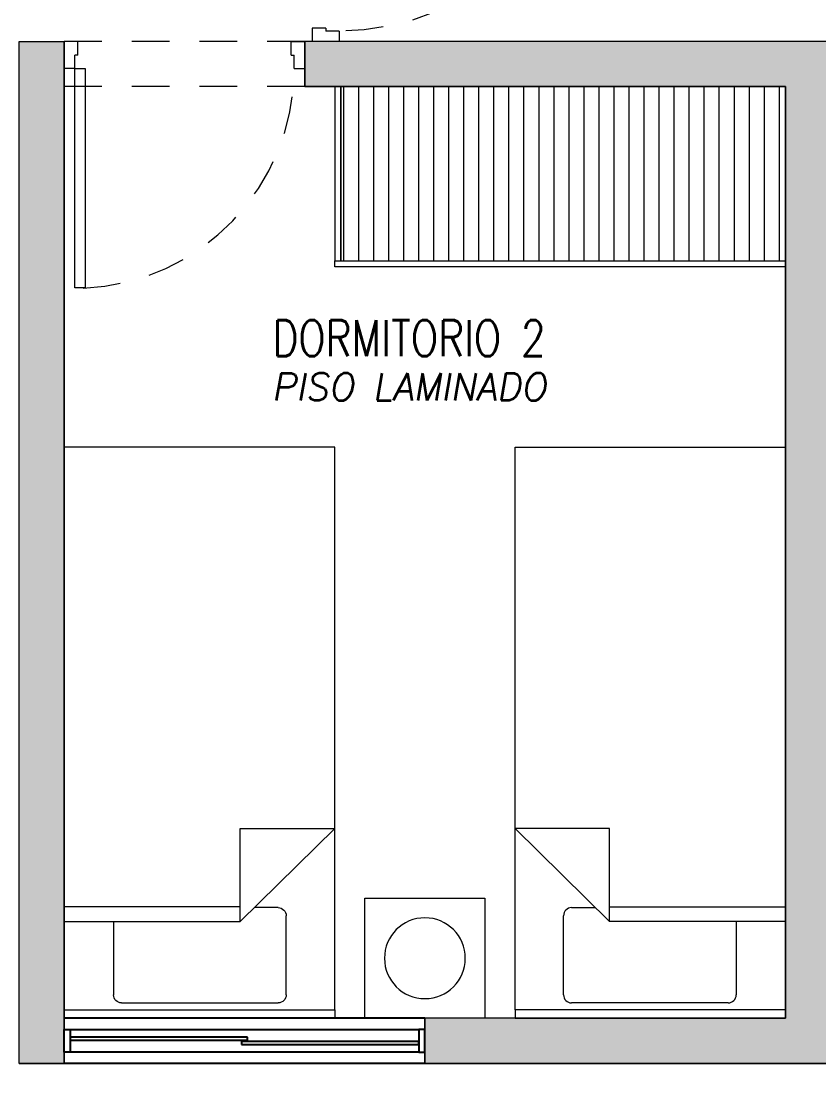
# Model space of a CAD drawing. Header units: millimetres. Extents: x -3 to 53, y -110 to 39.
# Drawn here: x 17.508 to 20.16, y -54.661 to -51.091 of the extents above; entities that cross this region are included whole.
import ezdxf
from ezdxf.enums import TextEntityAlignment as Align

# ---------------------------------------------------------------- set-up
doc = ezdxf.new("R2010")
doc.units = ezdxf.units.MM
doc.linetypes.add('HIDDEN2', pattern=[0.1875, 0.125, -0.0625])
for name, color, linetype in [('A-EST HATCH', 8, 'Continuous'), ('A-EST PLACAS', 8, 'Continuous'), ('A-EST VIGAS', 8, 'HIDDEN2'), ('A-MURO BAJO', 8, 'Continuous'), ('A-TEXTO-ACABADO PISO', 8, 'Continuous'), ('DLP_MOBILIARIO', 8, 'Continuous'), ('DLP_MOBILIARIO FIJO', 8, 'Continuous'), ('DLP_TEXTO AMBIENTE', 8, 'Continuous')]:
    doc.layers.add(name, color=color, linetype=linetype)
doc.layers.add('A-MUROS', color=8, linetype='Continuous', lineweight=30)
doc.styles.add('ROMANS', font='ROMANS.shx', dxfattribs={"oblique": 10})

# ---------------------------------------------------------------- blocks, each defined once
blk = doc.blocks.new('EST.P11')
at = {"layer": 'A-EST HATCH', "lineweight": 0}
h = blk.add_hatch(color=8, dxfattribs=at)
h.dxf.hatch_style = 1
h.paths.add_polyline_path([(10.5, -2.74), (10.5, 3.375), (12.15, 3.375), (12.15, 3.525), (10.35, 3.525), (10.35, 2.65), (8.85, 2.65), (8.85, 3.15), (8.7, 3.15), (8.7, 2.5), (10.35, 2.5), (10.35, -2.74)])
h.paths.add_polyline_path([(18.45, 7.325), (20.05, 7.325), (20.05, 10.425), (18.85, 10.425), (18.85, 10.575), (20.2, 10.575), (20.2, 7.175), (18.45, 7.175)])
h.paths.add_polyline_path([(17.65, 10.575), (17.5, 10.575), (17.5, 7.175), (17.65, 7.175)])
h.paths.add_polyline_path([(11.85, 11.05), (11.85, 10.9), (12, 10.9), (12, 7.825), (12.15, 7.825), (12.15, 11.05)])
h.paths.add_polyline_path([(22.45, 4.725), (13.05, 4.725), (13.05, 4.875), (16.6, 4.875), (16.6, 6.275), (16.8, 6.275), (16.8, 4.875), (19.7, 4.875), (19.7, 6.275), (19.85, 6.275), (19.85, 4.875), (22.25, 4.875), (22.25, 6.125), (20.6, 6.125), (20.6, 6.275), (22.875, 6.275), (22.875, 6.125), (22.45, 6.125)])
h.paths.add_polyline_path([(15.1, 10.425), (15.1, 7.325), (16.7, 7.325), (16.7, 7.175), (14.95, 7.175), (14.95, 10.575), (16.3, 10.575), (16.3, 10.425)])
h.paths.add_polyline_path([(10.35, 5.75), (8.7, 5.75), (8.7, 5.1), (8.85, 5.1), (8.85, 5.6), (10.35, 5.6), (10.35, 4.725), (12.15, 4.725), (12.15, 4.875), (10.5, 4.875), (10.5, 10.99), (10.35, 10.99)])
h.paths.add_polyline_path([(5.85, 10.9), (5.25, 10.9), (5.25, 11.05), (6, 11.05), (6, 7.65), (4.85, 7.65), (4.85, 7.8), (5.85, 7.8)])
h.paths.add_polyline_path([(4.05, 11.05), (4.05, 7.65), (3.9, 7.65), (3.9, 11.05)])
h.paths.add_polyline_path([(3.1, 7.8), (1.5, 7.8), (1.5, 10.9), (2.7, 10.9), (2.7, 11.05), (1.35, 11.05), (1.35, 7.65), (3.1, 7.65)])
h.paths.add_polyline_path([(4.05, -2.8), (4.05, 0.6), (3.9, 0.6), (3.9, -2.8)])
h.paths.add_polyline_path([(3.1, 0.45), (1.5, 0.45), (1.5, -2.65), (2.7, -2.65), (2.7, -2.8), (1.35, -2.8), (1.35, 0.6), (3.1, 0.6)])
h.paths.add_polyline_path([(8.7, -0.35), (8.85, -0.35), (8.85, -2.65), (9, -2.65), (9, -2.8), (8.7, -2.8)])
h.paths.add_polyline_path([(18.45, 0.925), (20.05, 0.925), (20.05, -2.175), (18.85, -2.175), (18.85, -2.325), (20.2, -2.325), (20.2, 1.075), (18.45, 1.075)])
h.paths.add_polyline_path([(17.65, -2.325), (17.5, -2.325), (17.5, 1.075), (17.65, 1.075)])
h.paths.add_polyline_path([(12.15, -2.8), (11.85, -2.8), (11.85, -2.65), (12, -2.65), (12, 0.425), (12.15, 0.425)])
h.paths.add_polyline_path([(15.1, -2.175), (15.1, 0.925), (16.7, 0.925), (16.7, 1.075), (14.95, 1.075), (14.95, -2.325), (16.3, -2.325), (16.3, -2.175)])
h.paths.add_polyline_path([(6, -2.8), (6, 0.6), (4.85, 0.6), (4.85, 0.45), (5.85, 0.45), (5.85, -2.65), (5.25, -2.65), (5.25, -2.8)])
h.paths.add_polyline_path([(3.0968, 5.55), (2.95, 5.55), (2.95, 6.75), (5.1, 6.75), (5.1, 6.6), (4.65, 6.6), (4.65, 5), (4.45, 5), (4.45, 6.6), (3.1, 6.6), (3.1, 5.55)], flags=17)
h.paths.add_polyline_path([(3.0968, 2.7), (2.95, 2.7), (2.95, 1.5), (5.1, 1.5), (5.1, 1.65), (4.65, 1.65), (4.65, 3.25), (4.45, 3.25), (4.45, 1.65), (3.1, 1.65), (3.1, 2.7)], flags=17)
h.paths.add_polyline_path([(8.8501, 4.2), (6, 4.2), (6, 6.75), (5.85, 6.75), (5.85, 4.2), (3.1, 4.2), (3.1, 4.8), (2.95, 4.8), (2.95, 4.2), (0.15, 4.2), (0.15, 8.25), (0, 8.25), (0, 0), (0.15, 0), (0.15, 4.05), (2.95, 4.05), (2.95, 3.45), (3.1, 3.45), (3.1, 4.05), (5.85, 4.05), (5.85, 1.5), (6, 1.5), (6, 4.05), (8.8501, 4.05)])
h.paths.add_polyline_path([(8.7, 11.05), (8.7, 8.6), (8.85, 8.6), (8.85, 10.9), (9, 10.9), (9, 11.05)])
h.paths.add_polyline_path([(22.9, 4.725), (25, 4.725), (25, 4.875), (23.05, 4.875), (23.05, 8.575), (25, 8.575), (25, 8.725), (23.05, 8.725), (23.05, 10.575), (22.2, 10.575), (22.2, 10.425), (22.9, 10.425)])
h.paths.add_polyline_path([(26.7, 4.725), (26.85, 4.725), (26.85, 8.725), (26.7, 8.725)])
h.paths.add_polyline_path([(47.1, 1.5), (45.2, 1.5), (45.2, 1.65), (46.95, 1.65), (46.95, 4.05), (41.1999, 4.05), (41.1999, 4.2), (46.95, 4.2), (46.95, 6.6), (45.2, 6.6), (45.2, 6.75), (47.1, 6.75)])
h.paths.add_polyline_path([(24.05, 3.525), (25.9, 3.525), (25.9, 3.375), (24.05, 3.375)], flags=17)
h.paths.add_polyline_path([(21.05, 1.975), (21.05, 2.125), (22.85, 2.125), (22.85, 3.375), (20.3, 3.375), (20.3, 1.975), (20.15, 1.975), (20.15, 3.375), (16.8, 3.375), (16.8, 1.975), (16.6, 1.975), (16.6, 3.375), (13.05, 3.375), (13.05, 3.525), (23.05, 3.525), (23.05, 1.975)])
h.paths.add_polyline_path([(23.05, 1.95), (23.05, -1.775), (26.7, -1.775), (26.7, 0.875), (24.35, 0.875), (24.35, 1.425), (24.05, 1.425), (24.05, 1.575), (24.5, 1.575), (24.5, 1.025), (26.7, 1.025), (26.7, 3.525), (26.85, 3.525), (26.85, -1.925), (23.05, -1.925), (23.05, -2.325), (22.2, -2.325), (22.2, -2.175), (22.9, -2.175), (22.9, 1.95)])
h.paths.add_polyline_path([(43.75, 7.8), (45.35, 7.8), (45.35, 7.6), (43.75, 7.6)])
h.paths.add_polyline_path([(43.75, 0.65), (45.35, 0.65), (45.35, 0.45), (43.75, 0.45)])
h.paths.add_polyline_path([(30.85, 2.375), (30.85, 3.525), (29.75, 3.525), (29.75, 2.375), (29.9, 2.375), (29.9, 3.375), (30.75, 3.375), (30.75, 2.375)])
h.paths.add_polyline_path([(39.5497, 4.875), (39.5497, 4.725), (39.7, 4.725), (39.7, 5.6), (41.1999, 5.6), (41.1999, 5.1009), (41.35, 5.1009), (41.35, 5.75), (39.7, 5.75), (39.7, 7.75), (39.55, 7.75), (39.55, 4.875)])
edge = h.paths.add_edge_path()
edge.add_line((30.85, 4.725), (30.85, 4.875))
edge.add_line((30.85, 4.875), (30.85, 5.875))
edge.add_line((30.85, 5.875), (30.75, 5.875))
edge.add_line((30.75, 5.875), (30.75, 4.875))
edge.add_line((30.75, 4.875), (30.35, 4.875))
edge.add_line((30.35, 4.875), (30.35, 5.875))
edge.add_line((30.35, 5.875), (30.2, 5.875))
edge.add_line((30.2, 5.875), (30.2, 4.725))
edge.add_line((30.2, 4.725), (30.85, 4.725))
h.paths.add_polyline_path([(33.45, 5.55), (33.45, 4.95), (33.25, 4.95), (33.25, 5.55), (33.3, 5.55), (33.3, 7.7501), (33.45, 7.7501)])
h.paths.add_polyline_path([(33.45, 2.7), (33.45, 3.3), (33.25, 3.3), (33.25, 2.7), (33.3, 2.7), (33.3, 0.4999), (33.45, 0.4999)])
at = {"layer": 'A-EST PLACAS', "color": 8, "lineweight": 0}
for points in [[(17.65, -2.325), (17.5, -2.325), (17.5, 1.075), (17.65, 1.075)], [(18.45, 0.925), (20.05, 0.925), (20.05, -2.175), (18.85, -2.175), (18.85, -2.325), (20.2, -2.325), (20.2, 1.075), (18.45, 1.075)]]:
    blk.add_lwpolyline(points, close=True, dxfattribs=at)
at = {"layer": 'A-EST VIGAS', "color": 8, "lineweight": 0}
for p, q in [((18.45, 1.075), (17.65, 1.075)), ((18.45, 0.925), (17.65, 0.925)), ((17.65, -2.325), (18.85, -2.325))]:
    blk.add_line(p, q, dxfattribs=at)
blk = doc.blocks.new('TEXTO AMBIENTES P11')
at = {"layer": 'A-TEXTO-ACABADO PISO', "color": 8, "lineweight": 0, "insert": (17.4471, -11.0788), "char_height": 0.09, "attachment_point": 2, "rotation": 0, "style": 'ROMANS'}
blk.add_mtext_dynamic_manual_height_columns('PISO LAMINADO', width=1.20225, gutter_width=12.5, heights=[0], dxfattribs=at)
at = {"layer": 'DLP_TEXTO AMBIENTE', "color": 8, "lineweight": 0, "style": 'ROMANS', "width": 0.8}
blk.add_text('DORMITORIO 2', height=0.12, dxfattribs=at).set_placement((17.4473, -11.0219), align=Align.CENTER)
blk = doc.blocks.new('1 PLAZA')
at = {"color": 8, "lineweight": 0}
for p, q in [((-0.2592, -0.0513), (0.2619, -0.0513)), ((-0.2859, -0.3221), (-0.2859, -0.0781)), ((0.2887, -0.0781), (0.2887, -0.3415)), ((-0.45, -0.3221), (0.1356, -0.3221)), ((0.45, -0.6318), (0.1356, -0.3221)), ((0.1356, -0.3221), (0.1356, -0.6318)), ((0.1356, -0.371), (-0.45, -0.371)), ((0.2619, -0.3683), (0.1825, -0.3683)), ((0.1356, -0.6318), (0.45, -0.6318))]:
    blk.add_line(p, q, dxfattribs=at)
at = {"color": 8, "lineweight": 0, "extrusion": (4.49068e-08, -3.60286e-08, 1), "elevation": 0}
blk.add_lwpolyline([(-0.45, -0.0287), (0.45, -0.0287), (0.45, 0), (-0.45, 0)], close=True, dxfattribs=at)
at = {"color": 8, "lineweight": 0}
blk.add_lwpolyline([(-0.45, -1.9), (-0.45, -0.0287), (0.45, -0.0287), (0.45, -1.9)], close=True, dxfattribs=at)
for centre, start, end in [((-0.2592, -0.0781), 90, 180), ((0.2619, -0.0781), 0, 90), ((0.2619, -0.3415), 270, 0)]:
    blk.add_arc(centre, 0.0267, start, end, dxfattribs=at)
blk = doc.blocks.new('VELADOR')
at = {"color": 8, "lineweight": 0}
blk.add_lwpolyline([(0, 0.4), (0, 0), (0.4, 0), (0.4, 0.4)], close=True, dxfattribs=at)
blk.add_circle((0.2, 0.2), 0.1344, dxfattribs=at)
blk = doc.blocks.new('*U143')
at = {"color": 8, "lineweight": 0}
for p, q in [((0.01, 0.855), (0.01, 0.9)), ((0.1, 0.865), (0.1, 0.9)), ((0.1, 0.865), (0.055, 0.865)), ((0.055, 0.855), (0.055, 0.865)), ((0.055, 0.855), (0.01, 0.855)), ((0.055, 0.045), (0.01, 0.045)), ((0.01, 0.045), (0.01, 0)), ((0.055, 0.045), (0.055, 0.035)), ((0.1, 0.035), (0.055, 0.035)), ((0.1, 0.035), (0.1, 0))]:
    blk.add_line(p, q, dxfattribs=at)
blk.add_lwpolyline([(0.93, 0.07), (0.93, 0.035), (0.1, 0.035), (0.1, 0.07)], close=True, dxfattribs=at)
at = {"color": 8, "linetype": 'HIDDEN2', "lineweight": 0}
blk.add_arc((0.0995, 0.0339), 0.8311, 2.2301, 89.9672, dxfattribs=at)
blk = doc.blocks.new('*U142')
at = {"color": 8, "lineweight": 0}
for p, q in [((0.01, 0.755), (0.01, 0.8)), ((0.1, 0.765), (0.1, 0.8)), ((0.055, 0.755), (0.01, 0.755)), ((0.1, 0.765), (0.055, 0.765)), ((0.055, 0.755), (0.055, 0.765)), ((0.055, 0.045), (0.01, 0.045)), ((0.01, 0.045), (0.01, 0)), ((0.055, 0.045), (0.055, 0.035)), ((0.1, 0.035), (0.055, 0.035)), ((0.1, 0.035), (0.1, 0))]:
    blk.add_line(p, q, dxfattribs=at)
blk.add_lwpolyline([(0.83, 0.07), (0.83, 0.035), (0.1, 0.035), (0.1, 0.07)], close=True, dxfattribs=at)
at = {"color": 8, "linetype": 'HIDDEN2', "lineweight": 0}
blk.add_arc((0.0996, 0.034), 0.731, 2.2301, 89.9672, dxfattribs=at)
blk = doc.blocks.new('VP.120')
at = {"layer": 'A-MURO BAJO'}
for p, q in [((0, 0), (1.2, 0)), ((0, -0.15), (1.2, -0.15))]:
    blk.add_line(p, q, dxfattribs=at)
at = {"layer": 'DLP_MOBILIARIO FIJO', "color": 251}
for p, q in [((0.02, -0.0375), (1.18, -0.0375)), ((1.18, -0.1125), (0.02, -0.1125))]:
    blk.add_line(p, q, dxfattribs=at)
at = {"layer": 'DLP_MOBILIARIO FIJO', "color": 6}
for points in [[(0, -0.1125), (0.02, -0.1125), (0.02, -0.0375), (0, -0.0375)], [(1.2, -0.1125), (1.18, -0.1125), (1.18, -0.0375), (1.2, -0.0375)]]:
    blk.add_lwpolyline(points, close=True, dxfattribs=at)
at = {"layer": 'DLP_MOBILIARIO FIJO', "elevation": 0}
for points in [[(0.61, -0.0625), (0.02, -0.0625), (0.02, -0.0725), (0.61, -0.0725)], [(0.59, -0.0875), (1.18, -0.0875), (1.18, -0.0775), (0.59, -0.0775)]]:
    blk.add_lwpolyline(points, close=True, dxfattribs=at)
blk = doc.blocks.new('DPTO 75_D11')
at = {"layer": 'DLP_MOBILIARIO FIJO', "lineweight": 0}
h = blk.add_hatch(dxfattribs=at)
h.set_pattern_fill('_USER', color=8, scale=0.05, angle=450, pattern_type=0)
h.set_pattern_definition([(90, (-38.52, -24.655035), (-0.05, 2e-17), [])])
h.paths.add_polyline_path([(7.9, -2.6), (6.42, -2.6), (6.42, -3.18), (7.9, -3.18)])
at = {"layer": 'A-MUROS', "color": 8, "lineweight": 0}
for p, q in [((5.35, -2.45), (5.5, -2.45)), ((5.5, -5.85), (5.5, -2.45)), ((6.3, -2.6), (6.3, -2.45)), ((8.05, -2.45), (6.3, -2.45)), ((7.9, -2.6), (6.3, -2.6)), ((7.9, -5.7), (7.9, -2.6)), ((6.7, -5.85), (6.7, -5.7)), ((7.9, -5.7), (6.7, -5.7)), ((5.35, -5.85), (5.5, -5.85)), ((8.05, -5.85), (6.7, -5.85))]:
    blk.add_line(p, q, dxfattribs=at)
at = {"layer": 'DLP_MOBILIARIO FIJO', "color": 8, "lineweight": 0, "elevation": 0}
for points in [[(6.42, -2.6), (6.4, -2.6), (6.4, -3.18), (6.42, -3.18)], [(7.9, -2.6), (6.42, -2.6), (6.42, -3.18), (7.9, -3.18)], [(6.4, -3.2), (6.4, -3.18), (7.9, -3.18), (7.9, -3.2)]]:
    blk.add_lwpolyline(points, close=True, dxfattribs=at)
at = {"color": 8, "lineweight": 0, "rotation": 180}
blk.add_blockref('VP.120', (6.7, -5.85, 0), dxfattribs=at)
at = {"layer": 'DLP_MOBILIARIO', "color": 8, "lineweight": 0, "xscale": -1, "rotation": 180}
blk.add_blockref('*U143', (6.315, -1.55, 0), dxfattribs=at)
at = {"layer": 'DLP_MOBILIARIO', "color": 8, "lineweight": 0, "rotation": 270}
blk.add_blockref('*U142', (5.5, -2.44, 0), dxfattribs=at)
at = {"layer": 'DLP_MOBILIARIO', "color": 8, "lineweight": 0, "extrusion": (4.49068e-08, 3.60286e-08, -1), "zscale": -1.00000000000002, "rotation": 180}
for name, p in [('1 PLAZA', (-5.95, -5.7, 0)), ('VELADOR', (-6.5, -5.3, 0))]:
    blk.add_blockref(name, p, dxfattribs=at)
at = {"layer": 'DLP_MOBILIARIO', "color": 8, "lineweight": 0, "extrusion": (4.49068e-08, -3.60286e-08, 1), "rotation": 180}
blk.add_blockref('1 PLAZA', (7.45, -5.7, 0), dxfattribs=at)
blk = doc.blocks.new('arq.')
at = {"layer": 'A-EST PLACAS', "color": 8}
blk.add_blockref('EST.P11', (101.2127, -50.3388), dxfattribs=at)
at = {"layer": 'DLP_TEXTO AMBIENTE', "color": 8}
blk.add_blockref('TEXTO AMBIENTES P11', (102.5627, -39.2888), dxfattribs=at)
at = {"color": 8}
blk.add_blockref('DPTO 75_D11', (113.3627, -46.8138), dxfattribs=at)

msp = doc.modelspace()

# ---------------------------------------------------------------- block references
at = {"color": 7}
msp.add_blockref('arq.', (-101.2125, -1.8936), dxfattribs=at)

doc.saveas('drawing.dxf')
